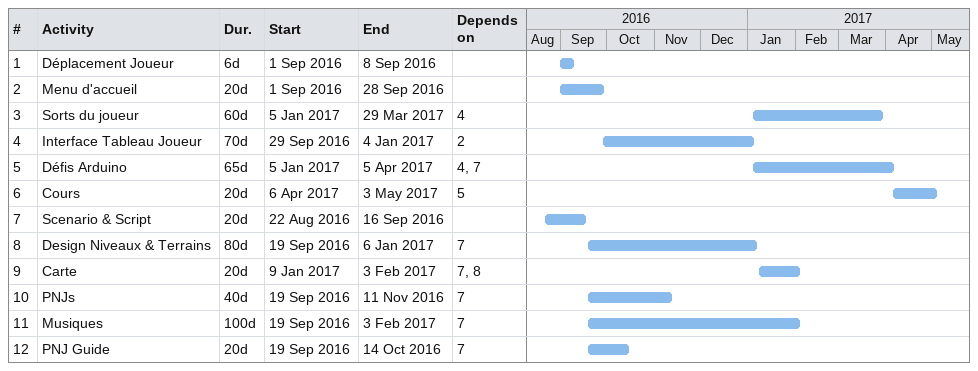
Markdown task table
| ID | Task | Duration | Start | Finish | Predecessors |
|---|---|---|---|---|---|
| 1 | Déplacement Joueur | 6d | 2016-09-01 | 2016-09-08 |  |
| 2 | Menu d'accueil | 20d | 2016-09-01 | 2016-09-28 |  |
| 3 | Sorts du joueur | 60d | 2017-01-05 | 2017-03-29 | 4 |
| 4 | Interface Tableau Joueur | 70d | 2016-09-29 | 2017-01-04 | 2 |
| 5 | Défis Arduino | 65d | 2017-01-05 | 2017-04-05 | 4, 7 |
| 6 | Cours | 20d | 2017-04-06 | 2017-05-03 | 5 |
| 7 | Scenario & Script | 20d | 2016-08-22 | 2016-09-16 |  |
| 8 | Design Niveaux & Terrains | 80d | 2016-09-19 | 2017-01-06 | 7 |
| 9 | Carte | 20d | 2017-01-09 | 2017-02-03 | 7, 8 |
| 10 | PNJs | 40d | 2016-09-19 | 2016-11-11 | 7 |
| 11 | Musiques | 100d | 2016-09-19 | 2017-02-03 | 7 |
| 12 | PNJ Guide | 20d | 2016-09-19 | 2016-10-14 | 7 |
